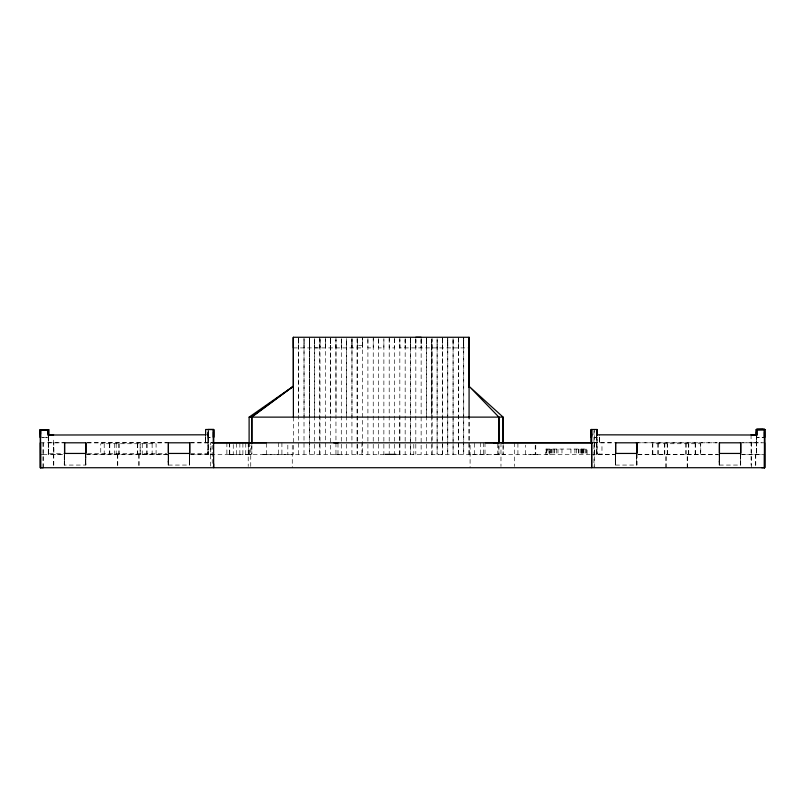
<?xml version="1.0" encoding="UTF-8"?>
<svg xmlns="http://www.w3.org/2000/svg" width="805" height="805" viewBox="0 0 805 805"><rect width="100%" height="100%" fill="white"/><g stroke="black" fill="none" stroke-linecap="round" stroke-linejoin="round"><path stroke-width="0.6" stroke-dasharray="4.03 3.02" d="M42.997 467.725L42.997 442.81M43.229 467.705L43.229 442.8M48.592 453.507L48.602 437.085L48.592 454.302L48.592 453.507L63.676 453.507M53.583 465.3L53.623 437.125M53.784 465.29L53.784 442.8L53.875 454.392M64.269 465.069L64.269 453.457L64.249 465.069L85.873 465.049L85.873 454.604M85.572 453.457L85.561 465.069L85.531 454.624M168.084 465.069L168.094 454.624L168.064 465.069L189.688 465.049L189.688 454.604L189.688 465.049M189.386 454.624L189.356 465.069L189.356 454.624M205.325 442.81L205.325 437.105L205.335 442.81M205.356 442.81L205.356 434.831L205.356 442.81M208.243 431.903L208.233 454.302L189.366 454.322M226.879 442.8L226.879 454.392L241.601 454.392M229.606 442.8L229.596 454.402L233.259 454.392L233.259 442.81M229.777 454.392L229.697 442.81M236.549 454.402L236.65 442.81M239.86 454.392L239.86 442.81M242.899 454.392L242.899 442.81M245.756 454.392L245.756 442.81M250.335 454.402L248.373 454.402L248.443 442.81M248.987 442.81L248.987 454.392L248.443 454.392M249.148 442.81L249.148 454.392L245.223 454.392M250.747 466.477L250.747 445.296M266.334 454.402L266.717 442.81M298.695 454.392L298.695 337.265M304.008 454.392L304.018 338.513L304.069 417.131M309.331 337.265L309.331 454.392L309.341 338.513M314.715 417.131L314.705 339.63L314.664 347.871L319.988 347.871L320.038 339.63L319.988 347.871M325.311 347.911L325.321 339.63M335.957 347.911L335.967 339.63L336.007 415.893M337.989 454.382L337.989 442.8M341.29 347.911L341.29 339.63M346.653 415.893L346.613 339.63L346.653 347.911M357.259 347.911L357.259 339.63M293.372 347.911L362.642 347.911L362.582 337.265M367.905 339.63L367.905 347.911L373.228 347.911L373.238 337.265M378.561 339.63L378.551 347.911L383.874 347.911L383.884 339.63M389.207 337.265L389.197 347.911L394.52 347.911L394.531 337.265M400.417 454.392L399.813 454.392L399.854 416.698M399.854 347.911L399.854 339.63L399.844 347.911L469.063 347.911M410.5 347.911L410.5 339.63M426.449 417.121L426.469 337.265M431.792 347.911L431.792 339.63L431.782 415.893L431.772 338.513L431.792 454.392M432.124 454.392L432.124 338.513M437.115 347.911L437.115 339.63M442.438 338.513L442.438 454.392L438.222 454.382M447.771 337.265L447.761 454.392L447.771 338.513M458.407 454.392L458.407 338.513M469.063 454.392L469.063 417.121L469.063 454.392L488.051 454.402M474.558 454.392L474.558 442.81M497.249 454.392L497.752 454.392L497.752 442.81M503.105 444.451L503.095 454.392L502.501 454.402M517.917 454.402L517.917 442.81M525.585 454.402L525.585 445.125M533.091 454.392L535.214 454.392L535.214 442.81M535.768 445.125L535.768 454.392L528.221 454.392M593.969 430.695L593.969 466.487M594.291 467.725L594.281 429.488M596.565 434.831L596.555 454.322L615.594 454.302M597.038 437.095L597.048 454.302L597.058 436.572L597.058 437.467L593.828 437.467M597.058 451.927L597.058 454.302M599.333 442.81L599.302 434.831M599.604 437.095L599.604 442.8L599.634 434.811M615.302 465.069L615.302 454.624L615.272 465.069L636.896 465.049L636.906 453.446M652.583 454.392L652.583 443.746L700.753 443.736L700.753 454.382M652.835 454.382L652.835 443.736M657.906 454.392L657.906 443.746M658.158 454.382L658.158 443.736M664.568 454.392L664.558 443.746M664.809 454.382L664.819 443.736M665.886 467.715L665.886 454.392M666.138 467.705L666.148 454.382M667.224 454.392L667.214 443.746M667.466 454.382L667.476 443.736M685.86 454.392L685.85 443.746M686.102 454.382L686.112 443.736M687.188 467.715L687.188 454.392M687.44 467.705L687.44 454.382M688.527 454.392L688.506 443.746M688.758 454.382L688.778 443.736M695.168 454.392L695.178 443.746M695.429 454.382L695.429 443.736M700.501 454.392L700.501 443.746M719.117 465.069L719.117 454.624L719.096 465.069L740.721 465.049L740.721 454.604M719.429 454.604L719.398 465.049L719.388 453.446M740.419 454.624L740.409 465.069L740.379 454.624M751.065 434.841L751.085 465.3M756.67 434.831L756.68 454.302L756.67 442.8M48.29 454.322L48.29 434.841L48.28 454.322L64.561 454.302M207.942 451.947L207.942 454.322L207.931 431.913L207.931 437.477L212.329 437.487M208.233 453.507L208.233 454.302L208.223 431.903M601.979 453.527L601.979 454.322L596.555 453.527L596.545 454.322L596.535 437.105M756.388 436.602L756.378 437.497L764.408 437.497M48.29 453.919L48.36 436.713M596.545 437.477L596.545 436.582L596.545 437.477L593.355 437.477M208.233 437.467L208.233 436.572L208.233 437.467L212.56 437.467M48.572 437.719L48.582 436.813L48.572 437.719L41.719 437.709M594.281 454.402L594.301 442.79M85.843 465.049L85.843 454.604M636.896 465.049L636.876 454.604M740.691 465.049L740.691 453.446M265.318 454.402L266.344 454.402M485.002 442.81L485.002 454.402L486.119 454.402M42.655 437.689L48.37 437.608L48.35 436.713M293.372 417.131L293.372 454.392L263.517 454.392M264.664 454.392L262.762 454.402M534.54 454.392L535.456 454.392M594.563 454.392L594.01 454.423M756.75 437.507L756.75 436.612L756.75 437.507L764.75 437.437M213.627 454.382L210.95 454.402L210.97 442.79M212.601 442.81L210.669 442.81L210.669 467.735M212.601 454.392L210.085 454.392M361.938 442.81L361.938 454.392L362.592 454.392L362.582 338.513M212.912 454.382L210.397 454.382M229.184 454.392L231.719 454.392M362.009 454.392L362.602 454.392M412.814 454.392L413.79 454.392L413.79 442.81M493.868 454.392L500.287 454.392M362.632 345.325L357.309 345.325L357.299 339.569M205.325 434.831L207.931 434.831L207.962 429.498M40.32 442.81L63.987 442.8M87.252 442.82L167.661 442.81M190.584 442.8L213.647 442.81M593.496 442.8L614.527 442.8M635.256 442.8L717.758 442.8M739.554 442.8L764.619 442.81M48.27 442.81L63.776 442.81M87.161 442.81L168.607 442.8M190.061 442.81L211.645 442.81M593.305 442.81L616.66 442.81M637.469 442.81L717.527 442.81M742.532 442.81L756.388 442.831L756.388 434.841L756.368 454.322L756.358 437.105M87.554 453.507L166.746 453.507M190.624 453.507L208.223 453.507M40.32 454.402L43.229 454.382M85.551 454.322L167.128 454.302M335.192 454.392L342.97 454.382M550.771 454.392L549.724 454.392L549.724 449.059M637.832 454.322L719.408 454.302M740.399 454.322L764.619 454.392M42.997 454.402L63.987 454.392M87.061 454.392L168.185 454.392M189.749 454.392L384.911 454.392M395.899 454.382L590.125 454.392M591.252 454.392L614.386 454.402M637.983 454.423L717.688 454.392M742.25 454.392L761.963 454.382M751.317 467.715L751.317 442.8L761.963 442.81M497.752 454.392L499.794 454.392M505.51 454.402L503.105 454.392L503.135 442.8M535.214 454.392L537.891 454.392M245.958 454.392L247.9 454.392M264.09 454.392L265.207 454.402M399.813 454.392L399.833 337.265M756.378 437.497L756.378 436.592M601.969 446.544L601.969 451.947M498.899 444.451L498.899 454.392L498.879 442.8M463.72 339.63L463.72 347.911M458.397 339.63L458.397 347.911M453.074 339.63L453.074 347.911M447.751 339.63L447.751 347.911M442.428 339.63L442.428 347.911M426.449 339.63L426.459 347.911M421.126 339.63L421.126 347.911L421.146 337.265L421.136 454.392M410.48 337.265L410.48 347.911M362.622 339.569L362.642 347.911M341.33 339.63L341.33 347.911M330.684 339.63L330.684 347.911L330.644 337.265L330.634 454.392M325.361 339.63L325.361 347.911M309.382 339.63L309.392 347.911M304.059 339.63L304.069 347.911M298.675 339.63L298.675 347.911M251.834 444.451L251.834 454.392L251.804 442.81M207.931 434.831L207.952 454.322M48.602 437.226L48.602 442.79M755.774 454.392L755.774 465.29M755.543 454.402L755.543 467.725M586.714 449.059L586.714 454.392M585.668 449.059L585.668 454.392L587.066 454.392L587.066 449.059L545.8 449.059L545.8 454.392L547.199 454.392L547.199 449.059M583.917 449.059L583.917 454.392M583.132 449.059L583.132 454.392L582.085 454.392L582.085 449.059M582.87 449.059L582.87 454.392M581.472 449.059L581.472 454.392M581.27 449.069L581.27 454.392M580.787 449.059L580.787 454.392M578.966 449.059L578.906 454.392M578.443 449.059L578.433 454.392M576.621 449.059L576.621 454.392M574.921 449.059L574.921 454.392M570.936 449.059L570.926 454.392M561.971 449.059L561.971 454.392M557.966 449.059L557.966 454.392M556.265 449.059L556.265 454.392M554.444 449.059L554.444 454.392M553.91 449.059L553.91 454.392M552.079 449.059L552.079 454.392M551.405 449.059L551.395 454.392M550.771 449.059L550.701 454.392M549.986 449.059L549.986 454.392M548.95 449.059L548.95 454.392M546.776 449.059L546.776 454.392M546.152 449.059L546.152 454.392M514.435 442.8L514.435 466.467M500.972 442.81L500.972 466.477M483.664 442.81L483.664 454.392M480.454 442.81L480.454 454.392M470.09 445.306L470.09 467.725M458.397 337.265L458.417 454.392M442.428 337.265L442.438 454.392M426.469 338.513L426.459 454.392M415.823 338.513L415.813 454.392M410.5 338.513L410.5 454.392L410.48 338.513M405.167 338.513L405.167 454.392M394.531 338.513L394.531 454.392M389.207 338.513L389.207 454.392M383.884 338.513L383.874 454.392M378.561 338.513L378.551 454.392M373.238 338.513L373.228 454.392M367.905 338.513L367.905 454.392M357.259 338.513L357.259 454.392M357.078 338.513L357.078 454.392M351.976 417.131L351.976 338.513L351.926 454.392M346.613 338.513L346.603 454.392M341.29 338.513L341.28 454.392M335.957 337.265L335.957 454.392M330.684 338.513L330.684 417.131M325.3 337.265L325.311 454.392M319.998 338.513L319.988 454.392M319.716 337.265L319.716 454.392M314.675 338.513L314.654 454.392M309.382 338.513L309.382 417.131M298.675 338.513L298.675 415.893M292.265 445.306L292.265 467.725M287.828 445.125L287.828 454.392M281.911 442.81L281.911 454.392M278.691 442.81L278.691 454.392M248.212 442.8L248.212 466.467M212.248 445.276L212.248 466.467M208.243 430.554L208.243 434.811M208.213 430.554L208.213 434.811M156.09 454.382L156.09 443.736L100.756 443.736L100.756 454.382M152.125 443.746L152.125 454.392M147.053 443.736L147.053 454.382M146.802 443.746L146.802 454.392M142.264 443.736L142.244 454.382M139.074 454.382L139.074 467.705M138.822 454.392L138.822 467.715M137.746 443.736L137.736 454.382M137.484 443.746L137.494 454.392M119.11 443.736L119.1 454.382M118.848 443.746L118.858 454.392M117.772 454.382L117.772 467.705M117.52 454.392L117.52 467.725M116.182 443.746L116.202 454.392M114.602 443.736L114.582 454.382M109.792 443.736L109.792 454.382M109.54 443.746L109.54 454.392M104.217 443.746L104.217 454.392M64.581 454.604L64.571 465.049L64.551 454.604M168.396 454.604L168.386 465.049L168.366 454.604M205.667 437.095L205.657 442.8L205.637 437.095M351.936 339.63L351.936 347.911L351.976 339.63M405.177 339.63L405.177 347.911L405.156 339.63M415.823 339.63L415.823 347.911L415.803 339.63M437.115 338.513L437.115 454.392L437.125 338.513M453.074 338.513L453.084 454.392L453.094 338.513M463.73 337.265L463.73 454.392L463.72 337.265M615.614 453.446L615.604 465.049L615.573 453.446M636.594 454.624L636.594 465.069L636.564 454.624M250.898 454.392L248.987 454.392L250.949 454.392M140.161 454.392L140.161 443.746L140.14 454.392"/><path stroke-width="1.21" d="M40.572 434.137L40.572 429.729L48.602 429.699L40.572 429.729L40.622 467.715L40.592 442.82M64.571 453.245L64.581 442.8L85.873 442.8L85.873 453.446L64.581 453.446L64.581 442.8M85.873 453.245L85.873 442.8M168.396 453.245L168.396 442.8L189.688 442.8L189.688 453.446L168.396 453.446L168.396 442.8M189.688 453.245L189.688 442.8M213.436 431.923L213.426 437.487L213.456 429.498L207.942 429.488M213.647 463.841L213.637 467.715L213.647 429.488L205.627 429.488L205.627 434.811L48.26 435.012L48.26 429.709L40.25 429.719L40.28 467.735L764.68 467.715L764.69 429.457L756.68 429.518L756.73 435.495L756.7 429.478L756.7 435.002L596.535 434.831M213.647 429.488L213.637 437.467L213.627 429.488M249.107 443.213L249.117 417.121L293.352 386.249L293.372 337.265L469.074 337.265L469.074 417.121M293.382 417.121L293.382 386.249L251.824 417.121L251.834 443.213M469.053 387.467L469.063 337.265L469.063 347.911M503.105 443.213L503.105 417.121L469.033 386.249L498.889 417.121L498.899 443.213M591.212 443.062L591.212 429.488L597.069 429.488L597.048 435.455L597.058 433.895M591.242 443.203L591.232 429.488L591.222 437.477L591.222 436.582M597.038 434.811L597.069 429.488L597.058 431.903M615.604 453.245L615.614 442.8L636.906 442.8L636.906 453.446L615.614 453.446L615.614 442.8M636.896 453.245L636.906 442.8M719.418 453.245L719.429 442.8L740.721 442.8L740.721 453.446L719.429 453.446L719.429 442.8M740.721 453.245L740.721 442.8M756.358 434.821L756.358 429.498L764.69 429.457M761.731 467.725L764.629 467.715L764.68 429.457L756.68 429.508L764.7 429.488M40.28 429.739L48.29 429.739L48.33 434.036L48.26 429.719L40.25 429.729L40.371 437.719L40.28 429.739L48.562 429.729L48.582 434.137L48.562 429.739L40.572 429.729L40.582 437.709L40.572 436.813M756.388 435.485L756.398 431.933M764.428 431.933L764.408 437.497L764.388 429.498L764.418 467.725L764.428 454.402M591.675 437.246L591.675 429.488L591.685 467.715L591.685 442.78M48.602 434.811L48.602 429.699L44.567 429.739L48.562 429.729M40.3 442.831L40.32 467.725L43.229 467.705M293.372 386.249L251.814 416.728L249.148 417.131L503.125 417.121L503.135 442.8M213.426 442.81L213.426 429.508L213.456 443.203M250.898 442.8L248.443 442.81M501.092 442.81L592.611 442.81M756.378 435.475L756.368 429.498L763.522 429.508M48.29 434.851L53.623 434.841M212.731 442.81L592.369 442.8M212.601 442.81L266.344 442.81M333.652 442.8L337.989 442.8L335.192 442.8M485.496 442.81L497.249 442.81M385.011 454.382L395.899 454.382M415.813 337.265L421.116 337.275M756.368 429.498L763.241 429.508L756.398 429.518L756.398 434.851L751.065 434.841M493.868 442.8L497.752 442.81M764.629 467.715L764.649 442.81M251.824 417.121L251.804 442.81M764.75 437.437L764.68 429.457M293.372 347.911L293.352 337.265L293.362 387.175M48.26 429.719L48.27 435.666M591.675 433.895L591.675 435.455M498.879 417.121L498.879 442.8"/></g></svg>
